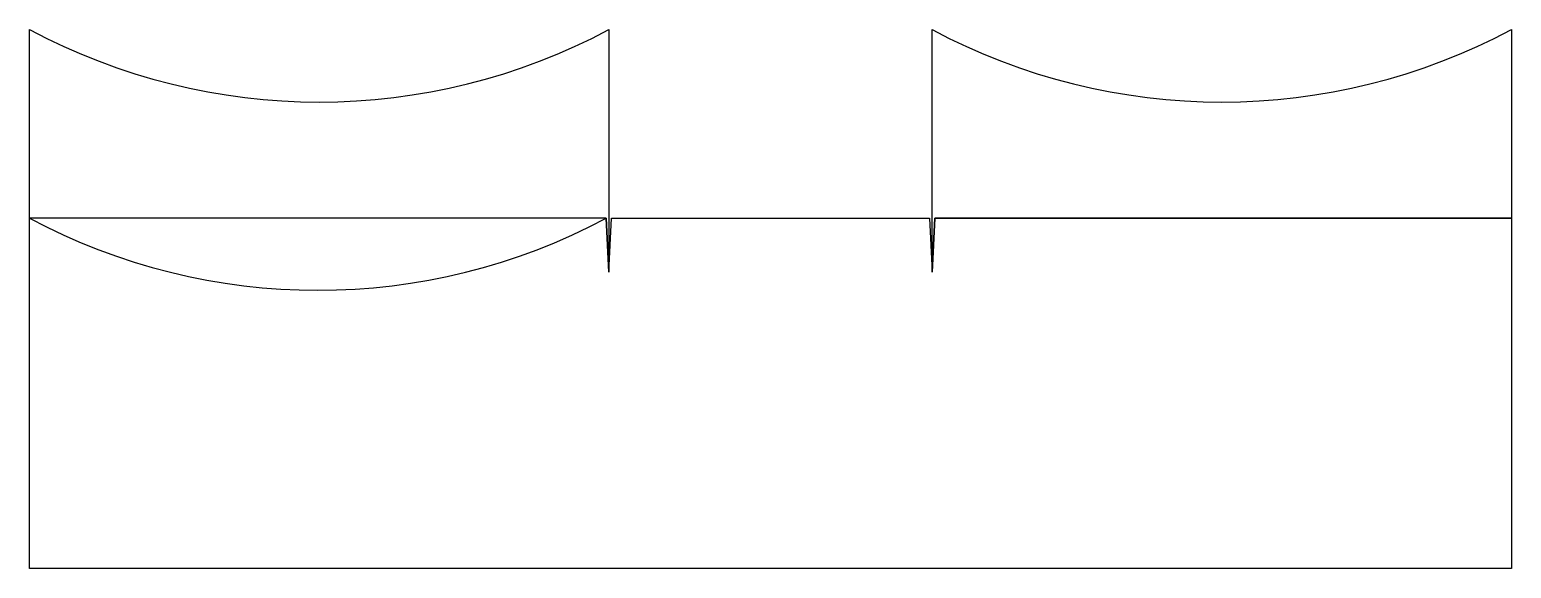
# Model space of a CAD drawing. Header units: metres. Extents: x 0 to 110, y 0 to 40.
import ezdxf

# ---------------------------------------------------------------- set-up
doc = ezdxf.new("R2010")
doc.units = ezdxf.units.M
doc.layers.add('SILT', color=40, linetype='Continuous')
doc.layers.add('SILTY_CLAY', color=30, linetype='Continuous')

msp = doc.modelspace()

# ---------------------------------------------------------------- linework, layer by layer
at = {"layer": 'SILT'}
for points in [[(0, 40, 0.25), (43, 40), (43, 22), (42.8, 26), (0, 26)], [(67, 40, 0.25), (110, 40), (110, 26), (67.2, 26), (67, 22)]]:
    msp.add_lwpolyline(points, format="xyb", close=True, dxfattribs=at)
at = {"layer": 'SILTY_CLAY'}
msp.add_lwpolyline([(0, 26, 0.25), (42.8, 26), (43, 22), (43.2, 26), (66.8, 26), (67, 22), (67.2, 26), (110, 26), (110, 0), (0, 0)], format="xyb", close=True, dxfattribs=at)

doc.saveas('drawing.dxf')
